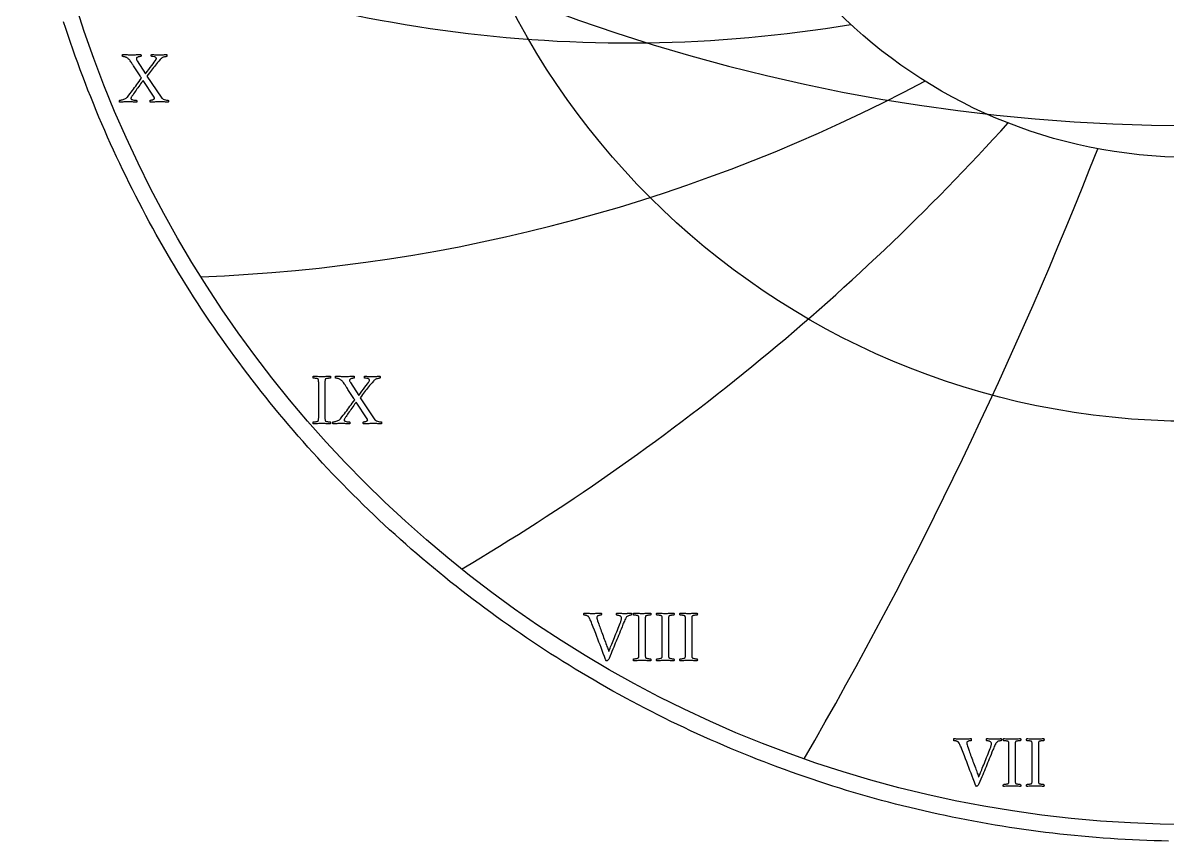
# Model space of a CAD drawing. Header units: millimetres. Extents: x -69 to 69, y -69 to 71.
# Drawn here: x -68.4 to -1.4, y -69.4 to -21.4 of the extents above; entities that cross this region are included whole.
import ezdxf

# ---------------------------------------------------------------- set-up
doc = ezdxf.new("R2010")
doc.units = ezdxf.units.MM
for name, color, linetype in [('CUT_OUTER', 1, 'Continuous'), ('ENGRAVE', 7, 'Continuous'), ('ENGRAVE_FINE', 8, 'Continuous'), ('TEXT', 5, 'Continuous')]:
    doc.layers.add(name, color=color, linetype=linetype)

msp = doc.modelspace()

# ---------------------------------------------------------------- linework, layer by layer
at = {"layer": 'CUT_OUTER'}
msp.add_lwpolyline([(-1.2772, -69.3782), (-1.7029, -69.3691), (-2.1285, -69.3573), (-2.5541, -69.343), (-2.9795, -69.326), (-3.4048, -69.3064), (-3.83, -69.2842), (-4.255, -69.2594), (-4.6799, -69.232), (-5.1046, -69.202), (-5.5292, -69.1694), (-5.9535, -69.1341), (-6.3776, -69.0963), (-6.8014, -69.0559), (-7.225, -69.0128), (-7.6483, -68.9672), (-8.0713, -68.919), (-8.4941, -68.8682), (-8.9165, -68.8147), (-9.3386, -68.7587), (-9.7603, -68.7001), (-10.1816, -68.639), (-10.6026, -68.5752), (-11.0232, -68.5088), (-11.4433, -68.4399), (-11.863, -68.3684), (-12.2823, -68.2943), (-12.7011, -68.2177), (-13.1195, -68.1385), (-13.5373, -68.0567), (-13.9547, -67.9723), (-14.3715, -67.8854), (-14.7877, -67.796), (-15.2034, -67.704), (-15.6186, -67.6094), (-16.0331, -67.5123), (-16.4471, -67.4127), (-16.8604, -67.3105), (-17.2731, -67.2057), (-17.6851, -67.0985), (-18.0965, -66.9887), (-18.5072, -66.8764), (-18.9172, -66.7616), (-19.3265, -66.6443), (-19.735, -66.5244), (-20.1429, -66.4021), (-20.5499, -66.2772), (-20.9562, -66.1499), (-21.3617, -66.0201), (-21.7664, -65.8878), (-22.1702, -65.753), (-22.5733, -65.6157), (-22.9755, -65.476), (-23.3768, -65.3337), (-23.7772, -65.1891), (-24.1768, -65.042), (-24.5754, -64.8924), (-24.9731, -64.7404), (-25.3699, -64.5859), (-25.7657, -64.429), (-26.1605, -64.2697), (-26.5544, -64.108), (-26.9473, -63.9439), (-27.3391, -63.7773), (-27.7299, -63.6084), (-28.1197, -63.437), (-28.5084, -63.2633), (-28.896, -63.0872), (-29.2826, -62.9087), (-29.668, -62.7278), (-30.0524, -62.5446), (-30.4356, -62.359), (-30.8176, -62.1711), (-31.1985, -61.9808), (-31.5783, -61.7882), (-31.9568, -61.5933), (-32.3341, -61.3961), (-32.7102, -61.1965), (-33.0851, -60.9947), (-33.4587, -60.7905), (-33.8311, -60.5841), (-34.2022, -60.3753), (-34.572, -60.1643), (-34.9405, -59.9511), (-35.3077, -59.7356), (-35.6736, -59.5178), (-36.0381, -59.2978), (-36.4013, -59.0755), (-36.7631, -58.8511), (-37.1235, -58.6244), (-37.4825, -58.3955), (-37.8401, -58.1644), (-38.1963, -57.9311), (-38.551, -57.6957), (-38.9043, -57.458), (-39.2561, -57.2183), (-39.6065, -56.9763), (-39.9553, -56.7322), (-40.3027, -56.486), (-40.6485, -56.2376), (-40.9928, -55.9872), (-41.3356, -55.7346), (-41.6768, -55.4799), (-42.0164, -55.2231), (-42.3545, -54.9643), (-42.6909, -54.7034), (-43.0258, -54.4404), (-43.359, -54.1754), (-43.6906, -53.9083), (-44.0205, -53.6392), (-44.3488, -53.3681), (-44.6755, -53.095), (-45.0004, -52.8198), (-45.3237, -52.5427), (-45.6452, -52.2636), (-45.965, -51.9826), (-46.2831, -51.6996), (-46.5995, -51.4146), (-46.9141, -51.1277), (-47.2269, -50.8389), (-47.538, -50.5481), (-47.8472, -50.2555), (-48.1547, -49.961), (-48.4603, -49.6646), (-48.7642, -49.3663), (-49.0661, -49.0661), (-49.3663, -48.7642), (-49.6646, -48.4603), (-49.961, -48.1547), (-50.2555, -47.8472), (-50.5481, -47.538), (-50.8389, -47.2269), (-51.1277, -46.9141), (-51.4146, -46.5995), (-51.6996, -46.2831), (-51.9826, -45.965), (-52.2636, -45.6452), (-52.5427, -45.3237), (-52.8198, -45.0004), (-53.095, -44.6755), (-53.3681, -44.3488), (-53.6392, -44.0205), (-53.9083, -43.6906), (-54.1754, -43.359), (-54.4404, -43.0258), (-54.7034, -42.6909), (-54.9643, -42.3545), (-55.2231, -42.0164), (-55.4799, -41.6768), (-55.7346, -41.3356), (-55.9872, -40.9928), (-56.2376, -40.6485), (-56.486, -40.3027), (-56.7322, -39.9553), (-56.9763, -39.6065), (-57.2183, -39.2561), (-57.458, -38.9043), (-57.6957, -38.551), (-57.9311, -38.1963), (-58.1644, -37.8401), (-58.3955, -37.4825), (-58.6244, -37.1235), (-58.8511, -36.7631), (-59.0755, -36.4013), (-59.2978, -36.0381), (-59.5178, -35.6736), (-59.7356, -35.3077), (-59.9511, -34.9405), (-60.1643, -34.572), (-60.3753, -34.2022), (-60.5841, -33.8311), (-60.7905, -33.4587), (-60.9947, -33.0851), (-61.1965, -32.7102), (-61.3961, -32.3341), (-61.5933, -31.9568), (-61.7882, -31.5783), (-61.9808, -31.1985), (-62.1711, -30.8176), (-62.359, -30.4356), (-62.5446, -30.0524), (-62.7278, -29.668), (-62.9087, -29.2826), (-63.0872, -28.896), (-63.2633, -28.5084), (-63.437, -28.1197), (-63.6084, -27.7299), (-63.7773, -27.3391), (-63.9439, -26.9473), (-64.108, -26.5544), (-64.2697, -26.1605), (-64.429, -25.7657), (-64.5859, -25.3699), (-64.7404, -24.9731), (-64.8924, -24.5754), (-65.042, -24.1768), (-65.1891, -23.7772), (-65.3337, -23.3768), (-65.476, -22.9755), (-65.6157, -22.5733), (-65.753, -22.1702), (-65.8878, -21.7664), (-66.0201, -21.3617)], dxfattribs=at)
at = {"layer": 'ENGRAVE'}
for radius in [68.4, 44.7739, 29.3085]:
    msp.add_circle((0, 0), radius, dxfattribs=at)
for centre, radius, start, end in [((-32.9456, 57.0635), 79.6641, 244.919203, 279.430551), ((-61.7114, 61.7114), 98.0883, 272.186225, 298.069736), ((-112.8355, 65.1456), 137.7698, 300.602742, 317.858416), ((-250.9903, 67.2526), 263.6735, 330.00844, 338.636277)]:
    msp.add_arc(centre, radius, start, end, dxfattribs=at)
at = {"layer": 'ENGRAVE_FINE'}
msp.add_arc((0, 79.5296), 106.9671, 230.287975, 309.712025, dxfattribs=at)
at = {"layer": 'TEXT'}
for points in [[(-62.0265, -23.2972), (-61.9504, -23.2968), (-61.8776, -23.2956), (-61.808, -23.2935), (-61.7417, -23.2907), (-61.6772, -23.2876), (-61.6133, -23.2848), (-61.5499, -23.2822), (-61.4871, -23.2799), (-61.4833, -23.2907), (-61.4806, -23.3058), (-61.479, -23.3252), (-61.4785, -23.3489), (-61.4796, -23.3716), (-61.4828, -23.3878), (-61.4882, -23.3975), (-61.4957, -23.4007), (-61.5127, -23.4014), (-61.5335, -23.4034), (-61.558, -23.4068), (-61.5864, -23.4115), (-61.616, -23.418), (-61.6446, -23.4266), (-61.6721, -23.4374), (-61.6985, -23.4503), (-61.7212, -23.4661), (-61.7374, -23.4854), (-61.7471, -23.5082), (-61.7503, -23.5345), (-61.7471, -23.5601), (-61.7374, -23.5895), (-61.7212, -23.6227), (-61.6985, -23.6596), (-61.211, -24.4104), (-61.1171, -24.285), (-61.0254, -24.1634), (-60.9359, -24.0455), (-60.8485, -23.9315), (-60.7682, -23.8255), (-60.6997, -23.7319), (-60.643, -23.6507), (-60.5983, -23.5819), (-60.5925, -23.5712), (-60.588, -23.5604), (-60.5849, -23.5496), (-60.5832, -23.5388), (-60.5822, -23.5291), (-60.5815, -23.5215), (-60.5811, -23.5161), (-60.581, -23.5129), (-60.5842, -23.4973), (-60.5939, -23.4806), (-60.6101, -23.4628), (-60.6328, -23.4439), (-60.6665, -23.4269), (-60.7158, -23.4147), (-60.7808, -23.4075), (-60.8615, -23.405), (-60.8673, -23.4001), (-60.8717, -23.3894), (-60.8748, -23.3731), (-60.8766, -23.3511), (-60.877, -23.328), (-60.876, -23.3085), (-60.8737, -23.2925), (-60.8701, -23.2799), (-60.8093, -23.2841), (-60.752, -23.288), (-60.6982, -23.2916), (-60.6479, -23.295), (-60.5981, -23.2978), (-60.5459, -23.2999), (-60.4913, -23.3011), (-60.4343, -23.3015), (-60.3555, -23.3009), (-60.2833, -23.2993), (-60.2175, -23.2966), (-60.1581, -23.2929), (-60.1045, -23.2888), (-60.0557, -23.2853), (-60.0117, -23.2823), (-59.9726, -23.2799), (-59.9687, -23.2902), (-59.9656, -23.3036), (-59.9633, -23.3204), (-59.9618, -23.3403), (-59.9622, -23.3605), (-59.9656, -23.3781), (-59.9719, -23.3929), (-59.9812, -23.405), (-59.993, -23.4057), (-60.0109, -23.4077), (-60.035, -23.4111), (-60.0654, -23.4158), (-60.0996, -23.4228), (-60.1355, -23.4331), (-60.173, -23.4466), (-60.2121, -23.4633), (-60.251, -23.4839), (-60.2881, -23.5091), (-60.3233, -23.5389), (-60.3566, -23.5733), (-60.4339, -23.6672), (-60.506, -23.7545), (-60.573, -23.8354), (-60.6349, -23.9099), (-60.6939, -23.9813), (-60.752, -24.0533), (-60.8093, -24.1259), (-60.8658, -24.199), (-60.9243, -24.2758), (-60.9877, -24.3597), (-61.0559, -24.4506), (-61.129, -24.5485), (-60.3005, -25.7911), (-60.2663, -25.8332), (-60.2239, -25.8688), (-60.1735, -25.8979), (-60.115, -25.9206), (-60.0538, -25.9376), (-59.9953, -25.9497), (-59.9394, -25.957), (-59.8863, -25.9594), (-59.8808, -25.9699), (-59.8771, -25.9842), (-59.8754, -26.0023), (-59.8755, -26.0241), (-59.8767, -26.0455), (-59.8782, -26.0619), (-59.88, -26.0735), (-59.882, -26.0802), (-59.9424, -26.0761), (-59.9985, -26.0722), (-60.0503, -26.0685), (-60.0977, -26.0651), (-60.1455, -26.0623), (-60.1981, -26.0603), (-60.2555, -26.0591), (-60.3178, -26.0587), (-60.4034, -26.0591), (-60.4834, -26.0603), (-60.5577, -26.0623), (-60.6263, -26.0651), (-60.6949, -26.0685), (-60.7692, -26.0722), (-60.8492, -26.0761), (-60.9348, -26.0802), (-60.9424, -26.0695), (-60.9478, -26.0544), (-60.951, -26.0349), (-60.9521, -26.0112), (-60.951, -25.9886), (-60.9478, -25.9724), (-60.9424, -25.9627), (-60.9348, -25.9594), (-60.9198, -25.9586), (-60.9008, -25.9562), (-60.8778, -25.9521), (-60.8507, -25.9465), (-60.822, -25.9391), (-60.794, -25.9298), (-60.7669, -25.9186), (-60.7406, -25.9055), (-60.718, -25.8908), (-60.7018, -25.8747), (-60.6921, -25.8574), (-60.6889, -25.8386), (-60.6893, -25.8339), (-60.6905, -25.8284), (-60.6925, -25.822), (-60.6953, -25.8149), (-60.6987, -25.8077), (-60.7023, -25.8014), (-60.7063, -25.7959), (-60.7104, -25.7911), (-61.3534, -24.7987), (-61.4018, -24.8631), (-61.4521, -24.9309), (-61.5042, -25.0022), (-61.5583, -25.077), (-61.6129, -25.1532), (-61.6667, -25.2286), (-61.7197, -25.3032), (-61.7719, -25.3769), (-61.8218, -25.4481), (-61.8679, -25.515), (-61.9102, -25.5776), (-61.9488, -25.6358), (-61.9825, -25.6876), (-62.0103, -25.7307), (-62.0321, -25.7653), (-62.048, -25.7911), (-62.0505, -25.796), (-62.0534, -25.8019), (-62.0569, -25.8089), (-62.061, -25.817), (-62.0648, -25.8259), (-62.0675, -25.8354), (-62.0691, -25.8454), (-62.0696, -25.8559), (-62.065, -25.8749), (-62.0513, -25.8931), (-62.0284, -25.9105), (-61.9963, -25.9271), (-61.9531, -25.9412), (-61.897, -25.9513), (-61.828, -25.9574), (-61.746, -25.9594), (-61.7402, -25.9699), (-61.7358, -25.9842), (-61.7327, -26.0023), (-61.7309, -26.0241), (-61.7305, -26.0455), (-61.7314, -26.0619), (-61.7337, -26.0735), (-61.7374, -26.0802), (-61.7959, -26.0761), (-61.855, -26.0722), (-61.9145, -26.0685), (-61.9747, -26.0651), (-62.0348, -26.0623), (-62.0944, -26.0603), (-62.1535, -26.0591), (-62.212, -26.0587), (-62.291, -26.0591), (-62.3641, -26.0603), (-62.4313, -26.0623), (-62.4925, -26.0651), (-62.5513, -26.0685), (-62.6111, -26.0722), (-62.6721, -26.0761), (-62.7341, -26.0802), (-62.7375, -26.068), (-62.739, -26.0527), (-62.7385, -26.0345), (-62.7363, -26.0134), (-62.7332, -25.993), (-62.7303, -25.9772), (-62.7278, -25.966), (-62.7255, -25.9594), (-62.7124, -25.9585), (-62.6904, -25.9556), (-62.6595, -25.9509), (-62.6198, -25.9443), (-62.5747, -25.9352), (-62.5281, -25.9227), (-62.4798, -25.9071), (-62.4299, -25.8882), (-62.382, -25.8657), (-62.3398, -25.8391), (-62.3033, -25.8085), (-62.2724, -25.7739), (-62.1945, -25.6725), (-62.1203, -25.5754), (-62.0499, -25.4826), (-61.9833, -25.3942), (-61.9187, -25.3077), (-61.8544, -25.221), (-61.7904, -25.1341), (-61.7266, -25.0468), (-61.6615, -24.9577), (-61.5934, -24.8651), (-61.5223, -24.7689), (-61.4483, -24.6693), (-61.4738, -24.6282), (-61.5028, -24.5825), (-61.5352, -24.5322), (-61.5712, -24.4773), (-61.6093, -24.4194), (-61.6478, -24.3602), (-61.6869, -24.2997), (-61.7266, -24.2378), (-61.766, -24.1763), (-61.8043, -24.117), (-61.8415, -24.0598), (-61.8776, -24.0048), (-61.9116, -23.9533), (-61.9423, -23.9066), (-61.9698, -23.8648), (-61.9941, -23.8279), (-62.0139, -23.7977), (-62.0281, -23.7761), (-62.0366, -23.7632), (-62.0394, -23.7589), (-62.0735, -23.7057), (-62.1068, -23.6585), (-62.1393, -23.6173), (-62.171, -23.5819), (-62.2038, -23.5504), (-62.2395, -23.5205), (-62.2782, -23.4921), (-62.3199, -23.4654), (-62.3489, -23.4494), (-62.3797, -23.4358), (-62.4125, -23.4246), (-62.4472, -23.4158), (-62.4807, -23.4092), (-62.5103, -23.4045), (-62.5358, -23.4017), (-62.5572, -23.4007), (-62.5647, -23.3975), (-62.5701, -23.3878), (-62.5734, -23.3716), (-62.5744, -23.3489), (-62.5734, -23.3252), (-62.5701, -23.3058), (-62.5647, -23.2907), (-62.5572, -23.2799), (-62.4824, -23.2822), (-62.4132, -23.2848), (-62.3497, -23.2876), (-62.2918, -23.2907), (-62.234, -23.2935), (-62.1705, -23.2956), (-62.1013, -23.2968), (-62.0265, -23.2972)], [(-50.8853, -42.1475), (-50.8231, -42.1471), (-50.7618, -42.1459), (-50.7012, -42.1439), (-50.6415, -42.1411), (-50.5815, -42.138), (-50.5201, -42.1351), (-50.4574, -42.1326), (-50.3934, -42.1303), (-50.386, -42.1405), (-50.381, -42.154), (-50.3784, -42.1707), (-50.3783, -42.1907), (-50.38, -42.2106), (-50.3831, -42.2274), (-50.3876, -42.2408), (-50.3934, -42.2511), (-50.409, -42.2515), (-50.4301, -42.2527), (-50.4565, -42.2547), (-50.4883, -42.2576), (-50.5223, -42.2612), (-50.5552, -42.2657), (-50.587, -42.2709), (-50.6178, -42.277), (-50.6447, -42.2843), (-50.6652, -42.2932), (-50.6792, -42.3037), (-50.6868, -42.3158), (-50.6926, -42.339), (-50.697, -42.3654), (-50.7001, -42.3951), (-50.7019, -42.428), (-50.7028, -42.4633), (-50.7035, -42.5003), (-50.7039, -42.5388), (-50.704, -42.579), (-50.704, -42.5855), (-50.704, -42.592), (-50.704, -42.5984), (-50.704, -42.6049), (-50.704, -42.6114), (-50.704, -42.6179), (-50.704, -42.6243), (-50.704, -42.6308), (-50.704, -44.4301), (-50.704, -44.4366), (-50.704, -44.443), (-50.704, -44.4495), (-50.704, -44.456), (-50.704, -44.4624), (-50.704, -44.4689), (-50.704, -44.4754), (-50.704, -44.4819), (-50.7039, -44.5219), (-50.7035, -44.5601), (-50.7028, -44.5963), (-50.7019, -44.6307), (-50.7001, -44.6627), (-50.697, -44.6917), (-50.6926, -44.7177), (-50.6868, -44.7408), (-50.6792, -44.7513), (-50.6652, -44.7613), (-50.6447, -44.7707), (-50.6178, -44.7796), (-50.587, -44.7875), (-50.5552, -44.7942), (-50.5223, -44.7994), (-50.4883, -44.8033), (-50.4565, -44.8062), (-50.4301, -44.8082), (-50.409, -44.8094), (-50.3934, -44.8098), (-50.3876, -44.82), (-50.3831, -44.8335), (-50.38, -44.8502), (-50.3783, -44.8702), (-50.3784, -44.8902), (-50.381, -44.9069), (-50.386, -44.9204), (-50.3934, -44.9306), (-50.4574, -44.9264), (-50.5201, -44.9225), (-50.5815, -44.9189), (-50.6415, -44.9155), (-50.7012, -44.9127), (-50.7618, -44.9107), (-50.8231, -44.9094), (-50.8853, -44.909), (-50.9459, -44.9094), (-51.0072, -44.9107), (-51.0689, -44.9127), (-51.1312, -44.9155), (-51.1941, -44.9189), (-51.2574, -44.9225), (-51.3213, -44.9264), (-51.3858, -44.9306), (-51.3932, -44.9204), (-51.3982, -44.9069), (-51.4008, -44.8902), (-51.4009, -44.8702), (-51.3991, -44.8502), (-51.396, -44.8335), (-51.3916, -44.82), (-51.3858, -44.8098), (-51.3702, -44.8094), (-51.3491, -44.8082), (-51.3227, -44.8062), (-51.2909, -44.8033), (-51.2568, -44.7994), (-51.2234, -44.7942), (-51.191, -44.7875), (-51.1593, -44.7796), (-51.1316, -44.7707), (-51.1113, -44.7613), (-51.0982, -44.7513), (-51.0924, -44.7408), (-51.0847, -44.713), (-51.0789, -44.6814), (-51.075, -44.6461), (-51.073, -44.607), (-51.072, -44.5652), (-51.0713, -44.5218), (-51.0709, -44.4767), (-51.0708, -44.4301), (-51.0708, -42.6308), (-51.0709, -42.584), (-51.0713, -42.5386), (-51.072, -42.4945), (-51.073, -42.4517), (-51.075, -42.4117), (-51.0789, -42.3757), (-51.0847, -42.3437), (-51.0924, -42.3158), (-51.0982, -42.3037), (-51.1113, -42.2932), (-51.1316, -42.2843), (-51.1593, -42.277), (-51.191, -42.2709), (-51.2234, -42.2657), (-51.2568, -42.2612), (-51.2909, -42.2576), (-51.3227, -42.2547), (-51.3491, -42.2527), (-51.3702, -42.2515), (-51.3858, -42.2511), (-51.3916, -42.2408), (-51.396, -42.2274), (-51.3991, -42.2106), (-51.4009, -42.1907), (-51.4008, -42.1707), (-51.3982, -42.154), (-51.3932, -42.1405), (-51.3858, -42.1303), (-51.3213, -42.1326), (-51.2574, -42.1351), (-51.1941, -42.138), (-51.1312, -42.1411), (-51.0689, -42.1439), (-51.0072, -42.1459), (-50.9459, -42.1471), (-50.8853, -42.1475)], [(-49.539, -42.1475), (-49.463, -42.1471), (-49.3902, -42.1459), (-49.3206, -42.1439), (-49.2543, -42.1411), (-49.1898, -42.138), (-49.1259, -42.1351), (-49.0625, -42.1326), (-48.9997, -42.1303), (-48.9959, -42.1411), (-48.9932, -42.1562), (-48.9916, -42.1756), (-48.9911, -42.1993), (-48.9921, -42.222), (-48.9954, -42.2381), (-49.0008, -42.2479), (-49.0083, -42.2511), (-49.0253, -42.2518), (-49.0461, -42.2538), (-49.0706, -42.2572), (-49.0989, -42.2619), (-49.1286, -42.2684), (-49.1572, -42.277), (-49.1847, -42.2878), (-49.2111, -42.3007), (-49.2338, -42.3165), (-49.2499, -42.3358), (-49.2597, -42.3586), (-49.2629, -42.3849), (-49.2597, -42.4105), (-49.2499, -42.4399), (-49.2338, -42.473), (-49.2111, -42.51), (-48.7235, -43.2608), (-48.6297, -43.1354), (-48.538, -43.0137), (-48.4485, -42.8959), (-48.3611, -42.7818), (-48.2807, -42.6758), (-48.2122, -42.5823), (-48.1556, -42.5011), (-48.1108, -42.4323), (-48.105, -42.4215), (-48.1006, -42.4107), (-48.0975, -42.4), (-48.0957, -42.3892), (-48.0948, -42.3795), (-48.0941, -42.3719), (-48.0937, -42.3665), (-48.0936, -42.3633), (-48.0968, -42.3476), (-48.1065, -42.3309), (-48.1227, -42.3131), (-48.1453, -42.2942), (-48.1791, -42.2773), (-48.2284, -42.2651), (-48.2934, -42.2578), (-48.374, -42.2554), (-48.3798, -42.2504), (-48.3843, -42.2398), (-48.3874, -42.2235), (-48.3891, -42.2015), (-48.3895, -42.1784), (-48.3886, -42.1589), (-48.3863, -42.1428), (-48.3827, -42.1303), (-48.3219, -42.1345), (-48.2645, -42.1384), (-48.2107, -42.142), (-48.1605, -42.1454), (-48.1107, -42.1482), (-48.0585, -42.1502), (-48.0039, -42.1514), (-47.9469, -42.1519), (-47.8681, -42.1513), (-47.7958, -42.1497), (-47.73, -42.147), (-47.6707, -42.1432), (-47.6171, -42.1392), (-47.5682, -42.1357), (-47.5243, -42.1327), (-47.4852, -42.1303), (-47.4813, -42.1405), (-47.4782, -42.154), (-47.4759, -42.1707), (-47.4744, -42.1907), (-47.4748, -42.2109), (-47.4782, -42.2284), (-47.4845, -42.2433), (-47.4938, -42.2554), (-47.5055, -42.2561), (-47.5235, -42.2581), (-47.5476, -42.2615), (-47.5779, -42.2662), (-47.6122, -42.2732), (-47.6481, -42.2835), (-47.6855, -42.2969), (-47.7247, -42.3137), (-47.7636, -42.3343), (-47.8007, -42.3595), (-47.8359, -42.3893), (-47.8692, -42.4237), (-47.9465, -42.5175), (-48.0186, -42.6049), (-48.0856, -42.6858), (-48.1475, -42.7602), (-48.2064, -42.8317), (-48.2645, -42.9037), (-48.3219, -42.9763), (-48.3783, -43.0493), (-48.4369, -43.1262), (-48.5002, -43.2101), (-48.5685, -43.3009), (-48.6416, -43.3988), (-47.8131, -44.6415), (-47.7789, -44.6836), (-47.7365, -44.7192), (-47.6861, -44.7483), (-47.6276, -44.771), (-47.5664, -44.7879), (-47.5078, -44.8001), (-47.452, -44.8074), (-47.3989, -44.8098), (-47.3934, -44.8203), (-47.3897, -44.8346), (-47.388, -44.8527), (-47.3881, -44.8745), (-47.3893, -44.8958), (-47.3908, -44.9123), (-47.3925, -44.9239), (-47.3946, -44.9306), (-47.455, -44.9264), (-47.5111, -44.9225), (-47.5628, -44.9189), (-47.6103, -44.9155), (-47.658, -44.9127), (-47.7106, -44.9107), (-47.7681, -44.9094), (-47.8304, -44.909), (-47.916, -44.9094), (-47.9959, -44.9107), (-48.0702, -44.9127), (-48.1389, -44.9155), (-48.2075, -44.9189), (-48.2818, -44.9225), (-48.3618, -44.9264), (-48.4474, -44.9306), (-48.4549, -44.9198), (-48.4603, -44.9047), (-48.4636, -44.8853), (-48.4646, -44.8616), (-48.4636, -44.8389), (-48.4603, -44.8227), (-48.4549, -44.813), (-48.4474, -44.8098), (-48.4324, -44.809), (-48.4134, -44.8066), (-48.3904, -44.8025), (-48.3632, -44.7968), (-48.3345, -44.7894), (-48.3066, -44.7801), (-48.2795, -44.7689), (-48.2532, -44.7559), (-48.2306, -44.7412), (-48.2144, -44.7251), (-48.2047, -44.7077), (-48.2014, -44.689), (-48.2018, -44.6843), (-48.2031, -44.6787), (-48.2051, -44.6724), (-48.2079, -44.6652), (-48.2113, -44.6581), (-48.2149, -44.6518), (-48.2188, -44.6462), (-48.223, -44.6415), (-48.8659, -43.6491), (-48.9143, -43.7134), (-48.9646, -43.7812), (-49.0168, -43.8526), (-49.0709, -43.9274), (-49.1255, -44.0036), (-49.1793, -44.079), (-49.2323, -44.1535), (-49.2845, -44.2273), (-49.3344, -44.2985), (-49.3805, -44.3654), (-49.4228, -44.4279), (-49.4614, -44.4862), (-49.4951, -44.538), (-49.5229, -44.5811), (-49.5447, -44.6156), (-49.5606, -44.6415), (-49.563, -44.6464), (-49.566, -44.6523), (-49.5695, -44.6593), (-49.5736, -44.6674), (-49.5773, -44.6763), (-49.58, -44.6857), (-49.5817, -44.6957), (-49.5822, -44.7062), (-49.5776, -44.7252), (-49.5639, -44.7435), (-49.5409, -44.7608), (-49.5088, -44.7774), (-49.4657, -44.7916), (-49.4096, -44.8017), (-49.3406, -44.8078), (-49.2586, -44.8098), (-49.2528, -44.8203), (-49.2483, -44.8346), (-49.2452, -44.8527), (-49.2435, -44.8745), (-49.2431, -44.8958), (-49.244, -44.9123), (-49.2463, -44.9239), (-49.2499, -44.9306), (-49.3085, -44.9264), (-49.3675, -44.9225), (-49.4271, -44.9189), (-49.4873, -44.9155), (-49.5474, -44.9127), (-49.607, -44.9107), (-49.6661, -44.9094), (-49.7246, -44.909), (-49.8036, -44.9094), (-49.8767, -44.9107), (-49.9438, -44.9127), (-50.005, -44.9155), (-50.0638, -44.9189), (-50.1237, -44.9225), (-50.1846, -44.9264), (-50.2467, -44.9306), (-50.25, -44.9183), (-50.2515, -44.9031), (-50.2511, -44.8849), (-50.2488, -44.8637), (-50.2457, -44.8434), (-50.2429, -44.8276), (-50.2403, -44.8164), (-50.238, -44.8098), (-50.225, -44.8088), (-50.203, -44.806), (-50.1721, -44.8013), (-50.1323, -44.7947), (-50.0873, -44.7855), (-50.0406, -44.7731), (-49.9924, -44.7575), (-49.9425, -44.7386), (-49.8946, -44.7161), (-49.8524, -44.6895), (-49.8159, -44.6589), (-49.785, -44.6243), (-49.7071, -44.5229), (-49.6329, -44.4258), (-49.5625, -44.333), (-49.4959, -44.2445), (-49.4313, -44.1581), (-49.367, -44.0714), (-49.3029, -43.9844), (-49.2392, -43.8972), (-49.174, -43.8081), (-49.1059, -43.7154), (-49.0349, -43.6193), (-48.9609, -43.5197), (-48.9863, -43.4785), (-49.0153, -43.4328), (-49.0478, -43.3825), (-49.0838, -43.3276), (-49.1219, -43.2698), (-49.1604, -43.2106), (-49.1995, -43.1501), (-49.2392, -43.0882), (-49.2785, -43.0267), (-49.3168, -42.9674), (-49.354, -42.9102), (-49.3902, -42.8552), (-49.4242, -42.8037), (-49.4549, -42.757), (-49.4824, -42.7152), (-49.5067, -42.6783), (-49.5265, -42.6481), (-49.5407, -42.6265), (-49.5492, -42.6135), (-49.552, -42.6092), (-49.5861, -42.5561), (-49.6194, -42.5089), (-49.6519, -42.4676), (-49.6836, -42.4323), (-49.7164, -42.4008), (-49.7521, -42.3708), (-49.7908, -42.3425), (-49.8325, -42.3158), (-49.8614, -42.2998), (-49.8923, -42.2862), (-49.9251, -42.275), (-49.9597, -42.2662), (-49.9933, -42.2596), (-50.0228, -42.2549), (-50.0483, -42.252), (-50.0698, -42.2511), (-50.0773, -42.2479), (-50.0827, -42.2381), (-50.0859, -42.222), (-50.087, -42.1993), (-50.0859, -42.1756), (-50.0827, -42.1562), (-50.0773, -42.1411), (-50.0698, -42.1303), (-49.9949, -42.1326), (-49.9258, -42.1351), (-49.8622, -42.138), (-49.8044, -42.1411), (-49.7466, -42.1439), (-49.683, -42.1459), (-49.6139, -42.1471), (-49.539, -42.1475)], [(-35.039, -56.0324), (-34.9705, -56.032), (-34.9031, -56.0307), (-34.8367, -56.0287), (-34.7715, -56.0259), (-34.707, -56.0228), (-34.6431, -56.02), (-34.5797, -56.0174), (-34.5169, -56.0151), (-34.5132, -56.0258), (-34.511, -56.0405), (-34.51, -56.0592), (-34.5104, -56.082), (-34.5122, -56.104), (-34.5153, -56.1203), (-34.5197, -56.1309), (-34.5255, -56.1359), (-34.537, -56.1366), (-34.5541, -56.1386), (-34.5769, -56.142), (-34.6053, -56.1467), (-34.6362, -56.1532), (-34.6663, -56.1618), (-34.6955, -56.1726), (-34.724, -56.1855), (-34.7485, -56.2016), (-34.7661, -56.2217), (-34.7766, -56.2458), (-34.7801, -56.274), (-34.7752, -56.3177), (-34.7607, -56.3797), (-34.7364, -56.4601), (-34.7024, -56.5588), (-34.6837, -56.6102), (-34.662, -56.6693), (-34.6373, -56.7364), (-34.6097, -56.8112), (-34.5799, -56.892), (-34.5487, -56.9768), (-34.5162, -57.0656), (-34.4824, -57.1585), (-34.4477, -57.2535), (-34.4128, -57.3484), (-34.3776, -57.4433), (-34.3421, -57.5382), (-34.3073, -57.6313), (-34.2742, -57.7205), (-34.2426, -57.806), (-34.2127, -57.8877), (-34.1849, -57.9639), (-34.1598, -58.0328), (-34.1374, -58.0945), (-34.1178, -58.1488), (-34.1014, -58.1937), (-34.0892, -58.227), (-34.0809, -58.2487), (-34.0768, -58.2588), (-34.07, -58.2441), (-34.0584, -58.2173), (-34.042, -58.1783), (-34.0207, -58.1272), (-33.9955, -58.0661), (-33.9673, -57.9972), (-33.9361, -57.9205), (-33.902, -57.836), (-33.8655, -57.7452), (-33.827, -57.6499), (-33.7867, -57.55), (-33.7445, -57.4455), (-33.7012, -57.3383), (-33.6577, -57.2303), (-33.6139, -57.1215), (-33.5698, -57.0118), (-33.5262, -56.9034), (-33.484, -56.7983), (-33.4432, -56.6963), (-33.4037, -56.5976), (-33.3891, -56.5604), (-33.3756, -56.5221), (-33.3632, -56.4827), (-33.3519, -56.4423), (-33.3424, -56.4029), (-33.3357, -56.3668), (-33.3317, -56.3339), (-33.3303, -56.3042), (-33.3339, -56.2718), (-33.3449, -56.2438), (-33.3631, -56.2201), (-33.3886, -56.2006), (-33.4182, -56.1847), (-33.449, -56.1715), (-33.4808, -56.161), (-33.5137, -56.1532), (-33.5446, -56.1475), (-33.5703, -56.1435), (-33.5909, -56.141), (-33.6065, -56.1402), (-33.614, -56.1334), (-33.6194, -56.1214), (-33.6226, -56.1042), (-33.6237, -56.082), (-33.6226, -56.0592), (-33.6194, -56.0405), (-33.614, -56.0258), (-33.6065, -56.0151), (-33.549, -56.0174), (-33.4932, -56.02), (-33.439, -56.0228), (-33.3864, -56.0259), (-33.3338, -56.0287), (-33.2796, -56.0307), (-33.2238, -56.032), (-33.1663, -56.0324), (-33.1193, -56.0322), (-33.0773, -56.0318), (-33.0405, -56.0312), (-33.0088, -56.0302), (-32.9799, -56.029), (-32.9511, -56.0275), (-32.9227, -56.0258), (-32.8945, -56.0237), (-32.8648, -56.0216), (-32.8319, -56.0194), (-32.7958, -56.0173), (-32.7564, -56.0151), (-32.7529, -56.0259), (-32.751, -56.041), (-32.7508, -56.0604), (-32.7521, -56.0841), (-32.7545, -56.1068), (-32.7575, -56.123), (-32.761, -56.1327), (-32.7651, -56.1359), (-32.7822, -56.1373), (-32.8077, -56.1413), (-32.8415, -56.1481), (-32.8837, -56.1575), (-32.9278, -56.171), (-32.9673, -56.1899), (-33.0022, -56.2141), (-33.0326, -56.2438), (-33.0535, -56.2709), (-33.0773, -56.3091), (-33.1042, -56.3583), (-33.134, -56.4185), (-33.1643, -56.4837), (-33.1928, -56.5475), (-33.2193, -56.6099), (-33.244, -56.671), (-33.301, -56.8125), (-33.3557, -56.9482), (-33.4078, -57.0779), (-33.4576, -57.2017), (-33.5059, -57.3214), (-33.5536, -57.439), (-33.6008, -57.5544), (-33.6474, -57.6677), (-33.6942, -57.781), (-33.7418, -57.8964), (-33.7902, -58.014), (-33.8395, -58.1337), (-33.8907, -58.2577), (-33.9452, -58.3883), (-34.0029, -58.5253), (-34.0638, -58.6687), (-34.0815, -58.7065), (-34.1, -58.7378), (-34.1192, -58.7626), (-34.1393, -58.7809), (-34.16, -58.7941), (-34.1809, -58.8036), (-34.202, -58.8092), (-34.2235, -58.8111), (-34.2297, -58.8094), (-34.2353, -58.8041), (-34.2405, -58.7953), (-34.245, -58.7831), (-34.2494, -58.77), (-34.2537, -58.7588), (-34.258, -58.7495), (-34.2623, -58.7421), (-34.3323, -58.5575), (-34.3998, -58.3791), (-34.465, -58.2069), (-34.5277, -58.0409), (-34.5894, -57.8774), (-34.6517, -57.7125), (-34.7146, -57.5462), (-34.7779, -57.3786), (-34.8436, -57.206), (-34.9133, -57.0248), (-34.9871, -56.8349), (-35.0649, -56.6364), (-35.0885, -56.5755), (-35.1118, -56.5178), (-35.1348, -56.4633), (-35.1576, -56.4121), (-35.181, -56.3635), (-35.2056, -56.3171), (-35.2317, -56.2729), (-35.259, -56.2308), (-35.272, -56.2144), (-35.2892, -56.1996), (-35.3108, -56.1864), (-35.3367, -56.1748), (-35.3646, -56.1648), (-35.3923, -56.1564), (-35.4196, -56.1497), (-35.4467, -56.1446), (-35.4719, -56.1408), (-35.4937, -56.1381), (-35.5119, -56.1365), (-35.5266, -56.1359), (-35.5284, -56.1323), (-35.5298, -56.1214), (-35.5306, -56.1032), (-35.5309, -56.0777), (-35.5306, -56.0519), (-35.5298, -56.0329), (-35.5284, -56.0206), (-35.5266, -56.0151), (-35.4563, -56.0174), (-35.3923, -56.02), (-35.3344, -56.0228), (-35.2828, -56.0259), (-35.2311, -56.0287), (-35.1733, -56.0307), (-35.1092, -56.032), (-35.039, -56.0324)], [(-32.1221, -56.0324), (-32.06, -56.032), (-31.9986, -56.0307), (-31.9381, -56.0287), (-31.8784, -56.0259), (-31.8184, -56.0228), (-31.757, -56.02), (-31.6943, -56.0174), (-31.6303, -56.0151), (-31.6228, -56.0254), (-31.6179, -56.0388), (-31.6153, -56.0556), (-31.6152, -56.0755), (-31.6169, -56.0955), (-31.62, -56.1122), (-31.6245, -56.1257), (-31.6303, -56.1359), (-31.6459, -56.1363), (-31.6669, -56.1375), (-31.6934, -56.1396), (-31.7252, -56.1424), (-31.7592, -56.146), (-31.7921, -56.1505), (-31.8239, -56.1557), (-31.8546, -56.1618), (-31.8816, -56.1691), (-31.9021, -56.178), (-31.9161, -56.1885), (-31.9237, -56.2006), (-31.9295, -56.2238), (-31.9339, -56.2503), (-31.937, -56.2799), (-31.9388, -56.3128), (-31.9397, -56.3482), (-31.9404, -56.3851), (-31.9408, -56.4237), (-31.9409, -56.4639), (-31.9409, -56.4703), (-31.9409, -56.4768), (-31.9409, -56.4833), (-31.9409, -56.4897), (-31.9409, -56.4962), (-31.9409, -56.5027), (-31.9409, -56.5092), (-31.9409, -56.5156), (-31.9409, -58.3149), (-31.9409, -58.3214), (-31.9409, -58.3279), (-31.9409, -58.3343), (-31.9409, -58.3408), (-31.9409, -58.3473), (-31.9409, -58.3537), (-31.9409, -58.3602), (-31.9409, -58.3667), (-31.9408, -58.4067), (-31.9404, -58.4449), (-31.9397, -58.4812), (-31.9388, -58.5156), (-31.937, -58.5475), (-31.9339, -58.5765), (-31.9295, -58.6025), (-31.9237, -58.6256), (-31.9161, -58.6361), (-31.9021, -58.6461), (-31.8816, -58.6555), (-31.8546, -58.6644), (-31.8239, -58.6724), (-31.7921, -58.679), (-31.7592, -58.6842), (-31.7252, -58.6881), (-31.6934, -58.691), (-31.6669, -58.693), (-31.6459, -58.6942), (-31.6303, -58.6946), (-31.6245, -58.7049), (-31.62, -58.7184), (-31.6169, -58.7351), (-31.6152, -58.755), (-31.6153, -58.775), (-31.6179, -58.7917), (-31.6228, -58.8052), (-31.6303, -58.8154), (-31.6943, -58.8113), (-31.757, -58.8073), (-31.8184, -58.8037), (-31.8784, -58.8003), (-31.9381, -58.7975), (-31.9986, -58.7955), (-32.06, -58.7943), (-32.1221, -58.7939), (-32.1828, -58.7943), (-32.244, -58.7955), (-32.3058, -58.7975), (-32.3681, -58.8003), (-32.4309, -58.8037), (-32.4943, -58.8073), (-32.5582, -58.8113), (-32.6227, -58.8154), (-32.6301, -58.8052), (-32.6351, -58.7917), (-32.6376, -58.775), (-32.6378, -58.755), (-32.636, -58.7351), (-32.6329, -58.7184), (-32.6285, -58.7049), (-32.6227, -58.6946), (-32.607, -58.6942), (-32.586, -58.693), (-32.5596, -58.691), (-32.5277, -58.6881), (-32.4936, -58.6842), (-32.4603, -58.679), (-32.4278, -58.6724), (-32.3961, -58.6644), (-32.3685, -58.6555), (-32.3481, -58.6461), (-32.3351, -58.6361), (-32.3293, -58.6256), (-32.3216, -58.5978), (-32.3158, -58.5663), (-32.3119, -58.5309), (-32.3098, -58.4918), (-32.3089, -58.45), (-32.3082, -58.4066), (-32.3078, -58.3616), (-32.3077, -58.3149), (-32.3077, -56.5156), (-32.3078, -56.4688), (-32.3082, -56.4234), (-32.3089, -56.3793), (-32.3098, -56.3366), (-32.3119, -56.2965), (-32.3158, -56.2605), (-32.3216, -56.2286), (-32.3293, -56.2006), (-32.3351, -56.1885), (-32.3481, -56.178), (-32.3685, -56.1691), (-32.3961, -56.1618), (-32.4278, -56.1557), (-32.4603, -56.1505), (-32.4936, -56.146), (-32.5277, -56.1424), (-32.5596, -56.1396), (-32.586, -56.1375), (-32.607, -56.1363), (-32.6227, -56.1359), (-32.6285, -56.1257), (-32.6329, -56.1122), (-32.636, -56.0955), (-32.6378, -56.0755), (-32.6376, -56.0556), (-32.6351, -56.0388), (-32.6301, -56.0254), (-32.6227, -56.0151), (-32.5582, -56.0174), (-32.4943, -56.02), (-32.4309, -56.0228), (-32.3681, -56.0259), (-32.3058, -56.0287), (-32.244, -56.0307), (-32.1828, -56.032), (-32.1221, -56.0324)], [(-30.7587, -56.0324), (-30.6965, -56.032), (-30.6351, -56.0307), (-30.5746, -56.0287), (-30.5149, -56.0259), (-30.4549, -56.0228), (-30.3935, -56.02), (-30.3308, -56.0174), (-30.2668, -56.0151), (-30.2594, -56.0254), (-30.2544, -56.0388), (-30.2518, -56.0556), (-30.2517, -56.0755), (-30.2534, -56.0955), (-30.2565, -56.1122), (-30.261, -56.1257), (-30.2668, -56.1359), (-30.2824, -56.1363), (-30.3034, -56.1375), (-30.3299, -56.1396), (-30.3617, -56.1424), (-30.3957, -56.146), (-30.4286, -56.1505), (-30.4604, -56.1557), (-30.4911, -56.1618), (-30.5181, -56.1691), (-30.5386, -56.178), (-30.5526, -56.1885), (-30.5602, -56.2006), (-30.566, -56.2238), (-30.5704, -56.2503), (-30.5735, -56.2799), (-30.5753, -56.3128), (-30.5762, -56.3482), (-30.5769, -56.3851), (-30.5773, -56.4237), (-30.5774, -56.4639), (-30.5774, -56.4703), (-30.5774, -56.4768), (-30.5774, -56.4833), (-30.5774, -56.4897), (-30.5774, -56.4962), (-30.5774, -56.5027), (-30.5774, -56.5092), (-30.5774, -56.5156), (-30.5774, -58.3149), (-30.5774, -58.3214), (-30.5774, -58.3279), (-30.5774, -58.3343), (-30.5774, -58.3408), (-30.5774, -58.3473), (-30.5774, -58.3537), (-30.5774, -58.3602), (-30.5774, -58.3667), (-30.5773, -58.4067), (-30.5769, -58.4449), (-30.5762, -58.4812), (-30.5753, -58.5156), (-30.5735, -58.5475), (-30.5704, -58.5765), (-30.566, -58.6025), (-30.5602, -58.6256), (-30.5526, -58.6361), (-30.5386, -58.6461), (-30.5181, -58.6555), (-30.4911, -58.6644), (-30.4604, -58.6724), (-30.4286, -58.679), (-30.3957, -58.6842), (-30.3617, -58.6881), (-30.3299, -58.691), (-30.3034, -58.693), (-30.2824, -58.6942), (-30.2668, -58.6946), (-30.261, -58.7049), (-30.2565, -58.7184), (-30.2534, -58.7351), (-30.2517, -58.755), (-30.2518, -58.775), (-30.2544, -58.7917), (-30.2594, -58.8052), (-30.2668, -58.8154), (-30.3308, -58.8113), (-30.3935, -58.8073), (-30.4549, -58.8037), (-30.5149, -58.8003), (-30.5746, -58.7975), (-30.6351, -58.7955), (-30.6965, -58.7943), (-30.7587, -58.7939), (-30.8193, -58.7943), (-30.8806, -58.7955), (-30.9423, -58.7975), (-31.0046, -58.8003), (-31.0674, -58.8037), (-31.1308, -58.8073), (-31.1947, -58.8113), (-31.2592, -58.8154), (-31.2666, -58.8052), (-31.2716, -58.7917), (-31.2741, -58.775), (-31.2743, -58.755), (-31.2725, -58.7351), (-31.2694, -58.7184), (-31.265, -58.7049), (-31.2592, -58.6946), (-31.2435, -58.6942), (-31.2225, -58.693), (-31.1961, -58.691), (-31.1643, -58.6881), (-31.1301, -58.6842), (-31.0968, -58.679), (-31.0643, -58.6724), (-31.0327, -58.6644), (-31.005, -58.6555), (-30.9846, -58.6461), (-30.9716, -58.6361), (-30.9658, -58.6256), (-30.9581, -58.5978), (-30.9523, -58.5663), (-30.9484, -58.5309), (-30.9464, -58.4918), (-30.9454, -58.45), (-30.9447, -58.4066), (-30.9443, -58.3616), (-30.9442, -58.3149), (-30.9442, -56.5156), (-30.9443, -56.4688), (-30.9447, -56.4234), (-30.9454, -56.3793), (-30.9464, -56.3366), (-30.9484, -56.2965), (-30.9523, -56.2605), (-30.9581, -56.2286), (-30.9658, -56.2006), (-30.9716, -56.1885), (-30.9846, -56.178), (-31.005, -56.1691), (-31.0327, -56.1618), (-31.0643, -56.1557), (-31.0968, -56.1505), (-31.1301, -56.146), (-31.1643, -56.1424), (-31.1961, -56.1396), (-31.2225, -56.1375), (-31.2435, -56.1363), (-31.2592, -56.1359), (-31.265, -56.1257), (-31.2694, -56.1122), (-31.2725, -56.0955), (-31.2743, -56.0755), (-31.2741, -56.0556), (-31.2716, -56.0388), (-31.2666, -56.0254), (-31.2592, -56.0151), (-31.1947, -56.0174), (-31.1308, -56.02), (-31.0674, -56.0228), (-31.0046, -56.0259), (-30.9423, -56.0287), (-30.8806, -56.0307), (-30.8193, -56.032), (-30.7587, -56.0324)], [(-29.3952, -56.0324), (-29.333, -56.032), (-29.2717, -56.0307), (-29.2111, -56.0287), (-29.1514, -56.0259), (-29.0914, -56.0228), (-29.03, -56.02), (-28.9673, -56.0174), (-28.9033, -56.0151), (-28.8959, -56.0254), (-28.8909, -56.0388), (-28.8883, -56.0556), (-28.8882, -56.0755), (-28.8899, -56.0955), (-28.893, -56.1122), (-28.8975, -56.1257), (-28.9033, -56.1359), (-28.9189, -56.1363), (-28.94, -56.1375), (-28.9664, -56.1396), (-28.9982, -56.1424), (-29.0322, -56.146), (-29.0651, -56.1505), (-29.0969, -56.1557), (-29.1276, -56.1618), (-29.1546, -56.1691), (-29.1751, -56.178), (-29.1891, -56.1885), (-29.1967, -56.2006), (-29.2025, -56.2238), (-29.2069, -56.2503), (-29.21, -56.2799), (-29.2118, -56.3128), (-29.2127, -56.3482), (-29.2134, -56.3851), (-29.2138, -56.4237), (-29.2139, -56.4639), (-29.2139, -56.4703), (-29.2139, -56.4768), (-29.2139, -56.4833), (-29.2139, -56.4897), (-29.2139, -56.4962), (-29.2139, -56.5027), (-29.2139, -56.5092), (-29.2139, -56.5156), (-29.2139, -58.3149), (-29.2139, -58.3214), (-29.2139, -58.3279), (-29.2139, -58.3343), (-29.2139, -58.3408), (-29.2139, -58.3473), (-29.2139, -58.3537), (-29.2139, -58.3602), (-29.2139, -58.3667), (-29.2138, -58.4067), (-29.2134, -58.4449), (-29.2127, -58.4812), (-29.2118, -58.5156), (-29.21, -58.5475), (-29.2069, -58.5765), (-29.2025, -58.6025), (-29.1967, -58.6256), (-29.1891, -58.6361), (-29.1751, -58.6461), (-29.1546, -58.6555), (-29.1276, -58.6644), (-29.0969, -58.6724), (-29.0651, -58.679), (-29.0322, -58.6842), (-28.9982, -58.6881), (-28.9664, -58.691), (-28.94, -58.693), (-28.9189, -58.6942), (-28.9033, -58.6946), (-28.8975, -58.7049), (-28.893, -58.7184), (-28.8899, -58.7351), (-28.8882, -58.755), (-28.8883, -58.775), (-28.8909, -58.7917), (-28.8959, -58.8052), (-28.9033, -58.8154), (-28.9673, -58.8113), (-29.03, -58.8073), (-29.0914, -58.8037), (-29.1514, -58.8003), (-29.2111, -58.7975), (-29.2717, -58.7955), (-29.333, -58.7943), (-29.3952, -58.7939), (-29.4558, -58.7943), (-29.5171, -58.7955), (-29.5788, -58.7975), (-29.6411, -58.8003), (-29.704, -58.8037), (-29.7673, -58.8073), (-29.8312, -58.8113), (-29.8957, -58.8154), (-29.9031, -58.8052), (-29.9081, -58.7917), (-29.9107, -58.775), (-29.9108, -58.755), (-29.909, -58.7351), (-29.9059, -58.7184), (-29.9015, -58.7049), (-29.8957, -58.6946), (-29.88, -58.6942), (-29.859, -58.693), (-29.8326, -58.691), (-29.8008, -58.6881), (-29.7667, -58.6842), (-29.7333, -58.679), (-29.7008, -58.6724), (-29.6692, -58.6644), (-29.6415, -58.6555), (-29.6212, -58.6461), (-29.6081, -58.6361), (-29.6023, -58.6256), (-29.5946, -58.5978), (-29.5888, -58.5663), (-29.5849, -58.5309), (-29.5829, -58.4918), (-29.5819, -58.45), (-29.5812, -58.4066), (-29.5808, -58.3616), (-29.5807, -58.3149), (-29.5807, -56.5156), (-29.5808, -56.4688), (-29.5812, -56.4234), (-29.5819, -56.3793), (-29.5829, -56.3366), (-29.5849, -56.2965), (-29.5888, -56.2605), (-29.5946, -56.2286), (-29.6023, -56.2006), (-29.6081, -56.1885), (-29.6212, -56.178), (-29.6415, -56.1691), (-29.6692, -56.1618), (-29.7008, -56.1557), (-29.7333, -56.1505), (-29.7667, -56.146), (-29.8008, -56.1424), (-29.8326, -56.1396), (-29.859, -56.1375), (-29.88, -56.1363), (-29.8957, -56.1359), (-29.9015, -56.1257), (-29.9059, -56.1122), (-29.909, -56.0955), (-29.9108, -56.0755), (-29.9107, -56.0556), (-29.9081, -56.0388), (-29.9031, -56.0254), (-29.8957, -56.0151), (-29.8312, -56.0174), (-29.7673, -56.02), (-29.704, -56.0228), (-29.6411, -56.0259), (-29.5788, -56.0287), (-29.5171, -56.0307), (-29.4558, -56.032), (-29.3952, -56.0324)], [(-13.3669, -63.3888), (-13.2984, -63.3884), (-13.231, -63.3872), (-13.1647, -63.3852), (-13.0994, -63.3823), (-13.0349, -63.3792), (-12.971, -63.3764), (-12.9077, -63.3738), (-12.8448, -63.3715), (-12.8412, -63.3822), (-12.8389, -63.3969), (-12.8379, -63.4156), (-12.8383, -63.4384), (-12.8401, -63.4604), (-12.8432, -63.4767), (-12.8477, -63.4874), (-12.8535, -63.4924), (-12.8649, -63.493), (-12.882, -63.495), (-12.9048, -63.4984), (-12.9333, -63.5031), (-12.9642, -63.5096), (-12.9942, -63.5182), (-13.0235, -63.529), (-13.0519, -63.542), (-13.0765, -63.558), (-13.094, -63.5781), (-13.1045, -63.6022), (-13.108, -63.6304), (-13.1032, -63.6741), (-13.0886, -63.7361), (-13.0643, -63.8165), (-13.0304, -63.9152), (-13.0116, -63.9666), (-12.9899, -64.0258), (-12.9652, -64.0928), (-12.9376, -64.1676), (-12.9078, -64.2484), (-12.8766, -64.3332), (-12.8441, -64.4221), (-12.8103, -64.515), (-12.7756, -64.6099), (-12.7407, -64.7048), (-12.7055, -64.7997), (-12.6701, -64.8947), (-12.6353, -64.9877), (-12.6021, -65.077), (-12.5706, -65.1625), (-12.5406, -65.2442), (-12.5128, -65.3204), (-12.4878, -65.3893), (-12.4654, -65.4509), (-12.4457, -65.5052), (-12.4294, -65.5501), (-12.4171, -65.5834), (-12.4089, -65.6051), (-12.4047, -65.6153), (-12.398, -65.6006), (-12.3864, -65.5737), (-12.3699, -65.5348), (-12.3486, -65.4836), (-12.3234, -65.4226), (-12.2952, -65.3537), (-12.2641, -65.2769), (-12.23, -65.1924), (-12.1934, -65.1017), (-12.155, -65.0063), (-12.1147, -64.9064), (-12.0725, -64.8019), (-12.0292, -64.6947), (-11.9856, -64.5867), (-11.9418, -64.4779), (-11.8977, -64.3683), (-11.8542, -64.2599), (-11.812, -64.1547), (-11.7711, -64.0527), (-11.7316, -63.954), (-11.717, -63.9168), (-11.7035, -63.8785), (-11.6911, -63.8392), (-11.6798, -63.7987), (-11.6704, -63.7593), (-11.6636, -63.7232), (-11.6596, -63.6903), (-11.6582, -63.6606), (-11.6619, -63.6283), (-11.6728, -63.6002), (-11.691, -63.5765), (-11.7165, -63.5571), (-11.7462, -63.5412), (-11.7769, -63.5279), (-11.8087, -63.5174), (-11.8416, -63.5096), (-11.8725, -63.5039), (-11.8983, -63.4999), (-11.9189, -63.4975), (-11.9344, -63.4967), (-11.9419, -63.4898), (-11.9473, -63.4778), (-11.9506, -63.4607), (-11.9517, -63.4384), (-11.9506, -63.4156), (-11.9473, -63.3969), (-11.9419, -63.3822), (-11.9344, -63.3715), (-11.8769, -63.3738), (-11.8211, -63.3764), (-11.7669, -63.3792), (-11.7143, -63.3823), (-11.6617, -63.3852), (-11.6075, -63.3872), (-11.5517, -63.3884), (-11.4943, -63.3888), (-11.4472, -63.3887), (-11.4053, -63.3883), (-11.3685, -63.3876), (-11.3368, -63.3866), (-11.3078, -63.3854), (-11.2791, -63.3839), (-11.2506, -63.3822), (-11.2224, -63.3802), (-11.1928, -63.378), (-11.1599, -63.3759), (-11.1237, -63.3737), (-11.0844, -63.3715), (-11.0809, -63.3823), (-11.079, -63.3974), (-11.0787, -63.4168), (-11.0801, -63.4406), (-11.0825, -63.4632), (-11.0854, -63.4794), (-11.089, -63.4891), (-11.093, -63.4924), (-11.1101, -63.4937), (-11.1356, -63.4977), (-11.1695, -63.5045), (-11.2117, -63.5139), (-11.2557, -63.5274), (-11.2953, -63.5463), (-11.3302, -63.5706), (-11.3605, -63.6002), (-11.3814, -63.6273), (-11.4053, -63.6655), (-11.4321, -63.7147), (-11.4619, -63.775), (-11.4923, -63.8401), (-11.5207, -63.9039), (-11.5473, -63.9663), (-11.5719, -64.0274), (-11.629, -64.169), (-11.6836, -64.3046), (-11.7358, -64.4343), (-11.7855, -64.5581), (-11.8338, -64.6779), (-11.8815, -64.7954), (-11.9287, -64.9109), (-11.9754, -65.0241), (-12.0222, -65.1374), (-12.0698, -65.2528), (-12.1182, -65.3704), (-12.1674, -65.4901), (-12.2186, -65.6142), (-12.2731, -65.7447), (-12.3308, -65.8817), (-12.3918, -66.0252), (-12.4094, -66.0629), (-12.4279, -66.0942), (-12.4472, -66.119), (-12.4673, -66.1373), (-12.4879, -66.1506), (-12.5088, -66.16), (-12.53, -66.1657), (-12.5514, -66.1676), (-12.5576, -66.1658), (-12.5633, -66.1605), (-12.5684, -66.1518), (-12.573, -66.1395), (-12.5773, -66.1264), (-12.5816, -66.1152), (-12.5859, -66.1059), (-12.5902, -66.0985), (-12.6602, -65.9139), (-12.7278, -65.7355), (-12.7929, -65.5633), (-12.8556, -65.3974), (-12.9174, -65.2338), (-12.9797, -65.0689), (-13.0425, -64.9026), (-13.1059, -64.735), (-13.1715, -64.5624), (-13.2412, -64.3812), (-13.315, -64.1914), (-13.3928, -63.9929), (-13.4164, -63.9319), (-13.4397, -63.8742), (-13.4628, -63.8197), (-13.4856, -63.7685), (-13.5089, -63.72), (-13.5336, -63.6736), (-13.5596, -63.6293), (-13.587, -63.5873), (-13.5999, -63.5708), (-13.6172, -63.556), (-13.6388, -63.5428), (-13.6646, -63.5312), (-13.6926, -63.5212), (-13.7202, -63.5128), (-13.7476, -63.5061), (-13.7747, -63.501), (-13.7999, -63.4972), (-13.8216, -63.4945), (-13.8398, -63.4929), (-13.8545, -63.4924), (-13.8564, -63.4887), (-13.8577, -63.4778), (-13.8585, -63.4596), (-13.8588, -63.4341), (-13.8585, -63.4083), (-13.8577, -63.3893), (-13.8564, -63.3771), (-13.8545, -63.3715), (-13.7842, -63.3738), (-13.7202, -63.3764), (-13.6623, -63.3792), (-13.6107, -63.3823), (-13.5591, -63.3852), (-13.5012, -63.3872), (-13.4372, -63.3884), (-13.3669, -63.3888)], [(-10.4501, -63.3888), (-10.3879, -63.3884), (-10.3266, -63.3872), (-10.266, -63.3852), (-10.2063, -63.3823), (-10.1463, -63.3792), (-10.0849, -63.3764), (-10.0222, -63.3738), (-9.9582, -63.3715), (-9.9508, -63.3818), (-9.9458, -63.3953), (-9.9432, -63.412), (-9.9431, -63.4319), (-9.9448, -63.4519), (-9.9479, -63.4686), (-9.9524, -63.4821), (-9.9582, -63.4924), (-9.9738, -63.4928), (-9.9949, -63.494), (-10.0213, -63.496), (-10.0531, -63.4988), (-10.0871, -63.5025), (-10.12, -63.5069), (-10.1518, -63.5122), (-10.1826, -63.5182), (-10.2095, -63.5255), (-10.23, -63.5344), (-10.2441, -63.5449), (-10.2516, -63.5571), (-10.2574, -63.5803), (-10.2619, -63.6067), (-10.265, -63.6364), (-10.2667, -63.6693), (-10.2676, -63.7046), (-10.2683, -63.7415), (-10.2687, -63.7801), (-10.2689, -63.8203), (-10.2689, -63.8268), (-10.2689, -63.8332), (-10.2689, -63.8397), (-10.2689, -63.8462), (-10.2689, -63.8526), (-10.2689, -63.8591), (-10.2689, -63.8656), (-10.2689, -63.8721), (-10.2689, -65.6713), (-10.2689, -65.6778), (-10.2689, -65.6843), (-10.2689, -65.6908), (-10.2689, -65.6972), (-10.2689, -65.7037), (-10.2689, -65.7102), (-10.2689, -65.7167), (-10.2689, -65.7231), (-10.2687, -65.7632), (-10.2683, -65.8013), (-10.2676, -65.8376), (-10.2667, -65.872), (-10.265, -65.9039), (-10.2619, -65.9329), (-10.2574, -65.959), (-10.2516, -65.982), (-10.2441, -65.9925), (-10.23, -66.0025), (-10.2095, -66.0119), (-10.1826, -66.0208), (-10.1518, -66.0288), (-10.12, -66.0354), (-10.0871, -66.0407), (-10.0531, -66.0446), (-10.0213, -66.0474), (-9.9949, -66.0494), (-9.9738, -66.0506), (-9.9582, -66.0511), (-9.9524, -66.0613), (-9.9479, -66.0748), (-9.9448, -66.0915), (-9.9431, -66.1115), (-9.9432, -66.1314), (-9.9458, -66.1481), (-9.9508, -66.1616), (-9.9582, -66.1719), (-10.0222, -66.1677), (-10.0849, -66.1638), (-10.1463, -66.1601), (-10.2063, -66.1568), (-10.266, -66.1539), (-10.3266, -66.1519), (-10.3879, -66.1507), (-10.4501, -66.1503), (-10.5108, -66.1507), (-10.572, -66.1519), (-10.6337, -66.1539), (-10.696, -66.1568), (-10.7589, -66.1601), (-10.8222, -66.1638), (-10.8862, -66.1677), (-10.9506, -66.1719), (-10.958, -66.1616), (-10.963, -66.1481), (-10.9656, -66.1314), (-10.9657, -66.1115), (-10.964, -66.0915), (-10.9609, -66.0748), (-10.9564, -66.0613), (-10.9506, -66.0511), (-10.935, -66.0506), (-10.9139, -66.0494), (-10.8875, -66.0474), (-10.8557, -66.0446), (-10.8216, -66.0407), (-10.7883, -66.0354), (-10.7558, -66.0288), (-10.7241, -66.0208), (-10.6964, -66.0119), (-10.6761, -66.0025), (-10.663, -65.9925), (-10.6572, -65.982), (-10.6495, -65.9542), (-10.6437, -65.9227), (-10.6398, -65.8874), (-10.6378, -65.8483), (-10.6368, -65.8065), (-10.6362, -65.763), (-10.6358, -65.718), (-10.6356, -65.6713), (-10.6356, -63.8721), (-10.6358, -63.8253), (-10.6362, -63.7798), (-10.6368, -63.7357), (-10.6378, -63.693), (-10.6398, -63.6529), (-10.6437, -63.6169), (-10.6495, -63.585), (-10.6572, -63.5571), (-10.663, -63.5449), (-10.6761, -63.5344), (-10.6964, -63.5255), (-10.7241, -63.5182), (-10.7558, -63.5122), (-10.7883, -63.5069), (-10.8216, -63.5025), (-10.8557, -63.4988), (-10.8875, -63.496), (-10.9139, -63.494), (-10.935, -63.4928), (-10.9506, -63.4924), (-10.9564, -63.4821), (-10.9609, -63.4686), (-10.964, -63.4519), (-10.9657, -63.4319), (-10.9656, -63.412), (-10.963, -63.3953), (-10.958, -63.3818), (-10.9506, -63.3715), (-10.8862, -63.3738), (-10.8222, -63.3764), (-10.7589, -63.3792), (-10.696, -63.3823), (-10.6337, -63.3852), (-10.572, -63.3872), (-10.5108, -63.3884), (-10.4501, -63.3888)], [(-9.0866, -63.3888), (-9.0244, -63.3884), (-8.9631, -63.3872), (-8.9025, -63.3852), (-8.8428, -63.3823), (-8.7828, -63.3792), (-8.7215, -63.3764), (-8.6588, -63.3738), (-8.5947, -63.3715), (-8.5873, -63.3818), (-8.5823, -63.3953), (-8.5797, -63.412), (-8.5796, -63.4319), (-8.5814, -63.4519), (-8.5845, -63.4686), (-8.5889, -63.4821), (-8.5947, -63.4924), (-8.6103, -63.4928), (-8.6314, -63.494), (-8.6578, -63.496), (-8.6896, -63.4988), (-8.7236, -63.5025), (-8.7565, -63.5069), (-8.7883, -63.5122), (-8.8191, -63.5182), (-8.846, -63.5255), (-8.8665, -63.5344), (-8.8806, -63.5449), (-8.8881, -63.5571), (-8.8939, -63.5803), (-8.8984, -63.6067), (-8.9015, -63.6364), (-8.9032, -63.6693), (-8.9042, -63.7046), (-8.9048, -63.7415), (-8.9052, -63.7801), (-8.9054, -63.8203), (-8.9054, -63.8268), (-8.9054, -63.8332), (-8.9054, -63.8397), (-8.9054, -63.8462), (-8.9054, -63.8526), (-8.9054, -63.8591), (-8.9054, -63.8656), (-8.9054, -63.8721), (-8.9054, -65.6713), (-8.9054, -65.6778), (-8.9054, -65.6843), (-8.9054, -65.6908), (-8.9054, -65.6972), (-8.9054, -65.7037), (-8.9054, -65.7102), (-8.9054, -65.7167), (-8.9054, -65.7231), (-8.9052, -65.7632), (-8.9048, -65.8013), (-8.9042, -65.8376), (-8.9032, -65.872), (-8.9015, -65.9039), (-8.8984, -65.9329), (-8.8939, -65.959), (-8.8881, -65.982), (-8.8806, -65.9925), (-8.8665, -66.0025), (-8.846, -66.0119), (-8.8191, -66.0208), (-8.7883, -66.0288), (-8.7565, -66.0354), (-8.7236, -66.0407), (-8.6896, -66.0446), (-8.6578, -66.0474), (-8.6314, -66.0494), (-8.6103, -66.0506), (-8.5947, -66.0511), (-8.5889, -66.0613), (-8.5845, -66.0748), (-8.5814, -66.0915), (-8.5796, -66.1115), (-8.5797, -66.1314), (-8.5823, -66.1481), (-8.5873, -66.1616), (-8.5947, -66.1719), (-8.6588, -66.1677), (-8.7215, -66.1638), (-8.7828, -66.1601), (-8.8428, -66.1568), (-8.9025, -66.1539), (-8.9631, -66.1519), (-9.0244, -66.1507), (-9.0866, -66.1503), (-9.1473, -66.1507), (-9.2085, -66.1519), (-9.2702, -66.1539), (-9.3325, -66.1568), (-9.3954, -66.1601), (-9.4588, -66.1638), (-9.5227, -66.1677), (-9.5871, -66.1719), (-9.5945, -66.1616), (-9.5995, -66.1481), (-9.6021, -66.1314), (-9.6022, -66.1115), (-9.6005, -66.0915), (-9.5974, -66.0748), (-9.5929, -66.0613), (-9.5871, -66.0511), (-9.5715, -66.0506), (-9.5504, -66.0494), (-9.524, -66.0474), (-9.4922, -66.0446), (-9.4581, -66.0407), (-9.4248, -66.0354), (-9.3923, -66.0288), (-9.3606, -66.0208), (-9.3329, -66.0119), (-9.3126, -66.0025), (-9.2995, -65.9925), (-9.2937, -65.982), (-9.286, -65.9542), (-9.2802, -65.9227), (-9.2763, -65.8874), (-9.2743, -65.8483), (-9.2733, -65.8065), (-9.2727, -65.763), (-9.2723, -65.718), (-9.2721, -65.6713), (-9.2721, -63.8721), (-9.2723, -63.8253), (-9.2727, -63.7798), (-9.2733, -63.7357), (-9.2743, -63.693), (-9.2763, -63.6529), (-9.2802, -63.6169), (-9.286, -63.585), (-9.2937, -63.5571), (-9.2995, -63.5449), (-9.3126, -63.5344), (-9.3329, -63.5255), (-9.3606, -63.5182), (-9.3923, -63.5122), (-9.4248, -63.5069), (-9.4581, -63.5025), (-9.4922, -63.4988), (-9.524, -63.496), (-9.5504, -63.494), (-9.5715, -63.4928), (-9.5871, -63.4924), (-9.5929, -63.4821), (-9.5974, -63.4686), (-9.6005, -63.4519), (-9.6022, -63.4319), (-9.6021, -63.412), (-9.5995, -63.3953), (-9.5945, -63.3818), (-9.5871, -63.3715), (-9.5227, -63.3738), (-9.4588, -63.3764), (-9.3954, -63.3792), (-9.3325, -63.3823), (-9.2702, -63.3852), (-9.2085, -63.3872), (-9.1473, -63.3884), (-9.0866, -63.3888)]]:
    msp.add_lwpolyline(points, close=True, dxfattribs=at)

doc.saveas('drawing.dxf')
